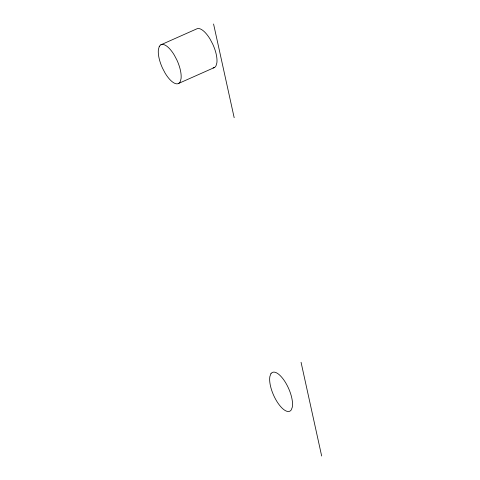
<?xml version="1.0" encoding="UTF-8"?>
<svg xmlns="http://www.w3.org/2000/svg" width="480" height="480" viewBox="0 0 480 480"><rect width="100%" height="100%" fill="white"/><g stroke="black" fill="none" stroke-linecap="round" stroke-linejoin="round"><path stroke-width="0.72" d="M160.812 44.844L196.638 28.926A21.258 8.232 66 0 1 210.192 39.288L212.742 44.142A21.258 8.232 66 0 1 216.864 62.886L216.018 65.796A21.258 8.232 66 0 1 213.072 67.92M178.632 83.424L214.458 67.506M301.062 362.292L321.66 456M213.57 24L234.174 117.708M159.252 46.554L158.412 49.464A21.258 8.232 66 0 0 162.534 68.208L165.084 73.062A21.258 8.232 66 0 0 180.192 81.714L181.032 78.804A21.258 8.232 66 0 0 176.91 60.06L174.36 55.206A21.258 8.232 66 0 0 159.252 46.554M270.936 373.716L269.916 376.356A21.258 8.232 66 0 0 277.182 401.922A21.258 8.232 66 0 0 291.252 409.914L292.272 407.274A21.258 8.232 66 0 0 285.006 381.708A21.258 8.232 66 0 0 270.936 373.716"/></g></svg>
